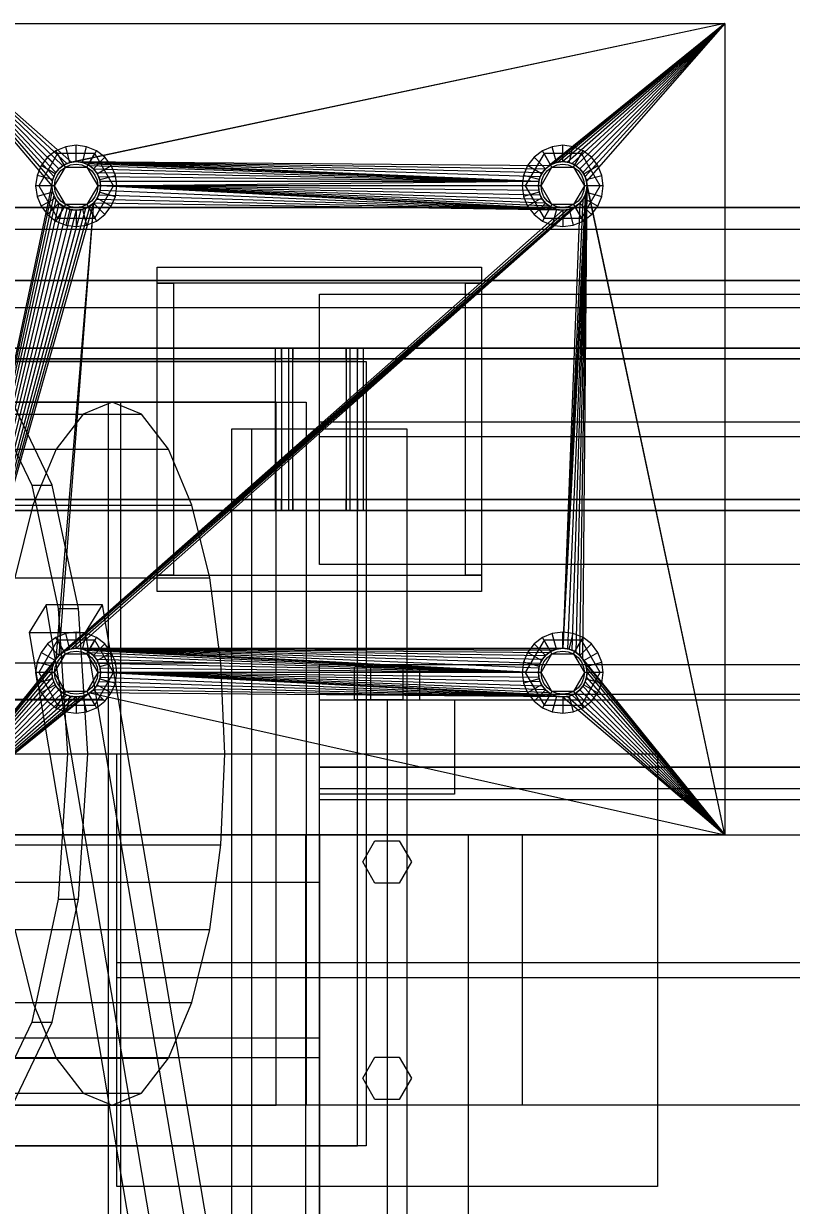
# Model space of a CAD drawing. Header units: millimetres. Extents: x -1970 to 34302, y -65268 to 6837.
# Drawn here: x 10460.1 to 10744.1, y -17537 to -17100 of the extents above; entities that cross this region are included whole.
import ezdxf

# ---------------------------------------------------------------- set-up
doc = ezdxf.new("R2010")
doc.units = ezdxf.units.MM
for name, color, linetype, lineweight in [('COTAS_O', 1, 'Continuous', 0), ('superior_C01', 7, 'Continuous', 0), ('superior_mezcladora', 7, 'Continuous', 0)]:
    doc.layers.add(name, color=color, linetype=linetype, lineweight=lineweight)
doc.dimstyles.new('R19_100', dxfattribs={"dimtxt": 250, "dimasz": 150, "dimexe": 150, "dimexo": 80, "dimgap": 100, "dimtad": 1, "dimtih": 1, "dimtoh": 1, "dimdsep": 46, "dimcen": 0.09, "dimadec": 0, "dimazin": 0, "dimtfac": 1, "dimtdec": 4, "dimtofl": 0, "dimtmove": 0, "dimatfit": 3, "dimfxl": 1, "dimtolj": 1, "dimtzin": 0, "dimarcsym": 0})

# ---------------------------------------------------------------- blocks, each defined once
blk = doc.blocks.new('*D29')
at = {"layer": 'COTAS_O', "color": 0, "lineweight": -2, "transparency": 16777216}
for p, q in [((10489.53, -17350), (9719.53, -17350)), ((9869.53, -18500), (9869.53, -17500)), ((10489.53, -18650), (9719.53, -18650))]:
    blk.add_line(p, q, dxfattribs=at)
at = {"layer": 'COTAS_O', "color": 0, "transparency": 16777216}
for points in [[(9844.53, -17500), (9894.53, -17500), (9869.53, -17350)], [(9844.53, -18500), (9894.53, -18500), (9869.53, -18650)]]:
    blk.add_solid(points, dxfattribs=at)
at = {"layer": 'Defpoints', "color": 0, "transparency": 16777216}
for p in [(9869.53, -17350), (10569.53, -17350), (10569.53, -18650)]:
    blk.add_point(p, dxfattribs=at)

msp = doc.modelspace()

# ---------------------------------------------------------------- linework, layer by layer
at = {"layer": 'superior_C01'}
for p, q in [((9937.399, -17168), (10938.508, -17168)), ((10950.549, -17168), (9949.44, -17168)), ((9937.399, -17176), (10938.508, -17176)), ((9949.44, -17176), (10950.549, -17176)), ((9937.301, -17195), (10934.525, -17195)), ((10935.108, -17195), (9937.884, -17195)), ((9944.415, -17195), (10946.223, -17195)), ((10946.328, -17195), (9944.52, -17195)), ((9937.301, -17205), (10934.525, -17205)), ((9937.884, -17205), (10935.108, -17205)), ((9944.415, -17205), (10946.223, -17205)), ((9944.52, -17205), (10946.328, -17205)), ((10583.611, -17225), (9863.618, -17225)), ((9866.82, -17225), (10586.813, -17225)), ((10583.611, -17515), (10583.611, -17225)), ((10583.611, -17225), (10586.813, -17225)), ((10586.813, -17225), (10586.813, -17515)), ((10492.888, -17240), (10038.156, -17240)), ((10553.457, -17240), (10060.831, -17240)), ((10072.037, -17240), (10564.664, -17240)), ((10448.512, -17240.287), (10463.096, -17270.722)), ((10491.436, -17240), (10453.542, -17240)), ((10470.674, -17270.722), (10456.091, -17240.287)), ((10458.024, -17240), (10495.919, -17240)), ((10492.888, -17240), (10482.115, -17244.43)), ((10491.436, -17585), (10491.436, -17240)), ((10491.436, -17240), (10495.919, -17240)), ((10503.66, -17244.43), (10492.888, -17240)), ((10495.919, -17240), (10495.919, -17585)), ((10553.457, -17500), (10553.457, -17240)), ((10553.457, -17240), (10564.664, -17240)), ((10564.664, -17240), (10564.664, -17500)), ((10027.383, -17244.43), (10482.115, -17244.43)), ((10048.928, -17244.43), (10503.66, -17244.43)), ((10482.115, -17244.43), (10472.076, -17257.417)), ((10513.699, -17257.417), (10503.66, -17244.43)), ((10017.344, -17257.417), (10472.076, -17257.417)), ((10058.967, -17257.417), (10513.699, -17257.417)), ((10472.076, -17257.417), (10463.456, -17278.076)), ((10522.319, -17278.076), (10513.699, -17257.417)), ((10463.096, -17270.722), (10472.84, -17316.271)), ((10463.096, -17270.722), (10470.674, -17270.722)), ((10480.419, -17316.271), (10470.674, -17270.722)), ((10008.724, -17278.076), (10463.456, -17278.076)), ((10067.587, -17278.076), (10522.319, -17278.076)), ((10463.456, -17278.076), (10456.841, -17305)), ((10528.934, -17305), (10522.319, -17278.076)), ((10074.202, -17305), (10528.934, -17305)), ((10533.092, -17336.354), (10528.934, -17305)), ((10468.384, -17314.864), (10462.155, -17325.136)), ((10489.226, -17314.864), (10468.384, -17314.864)), ((10510.647, -17564.864), (10468.384, -17314.864)), ((10472.84, -17316.271), (10476.262, -17370)), ((10472.84, -17316.271), (10480.419, -17316.271)), ((10483.841, -17370), (10480.419, -17316.271)), ((10482.997, -17325.136), (10489.226, -17314.864)), ((10531.489, -17564.864), (10489.226, -17314.864)), ((10462.155, -17325.136), (10482.997, -17325.136)), ((10462.155, -17325.136), (10504.419, -17575.136)), ((10525.26, -17575.136), (10482.997, -17325.136)), ((10078.36, -17336.354), (10533.092, -17336.354)), ((10534.51, -17370), (10533.092, -17336.354)), ((10079.778, -17370), (10534.51, -17370)), ((10476.262, -17370), (10472.84, -17423.729)), ((10476.262, -17370), (10483.841, -17370)), ((10480.419, -17423.729), (10483.841, -17370)), ((10533.092, -17403.646), (10534.51, -17370)), ((10078.36, -17403.646), (10533.092, -17403.646)), ((10528.934, -17435), (10533.092, -17403.646)), ((10472.84, -17423.729), (10463.096, -17469.278)), ((10470.674, -17469.278), (10480.419, -17423.729)), ((10472.84, -17423.729), (10480.419, -17423.729)), ((10074.202, -17435), (10528.934, -17435)), ((10456.841, -17435), (10463.456, -17461.924)), ((10522.319, -17461.924), (10528.934, -17435)), ((10008.724, -17461.924), (10463.456, -17461.924)), ((10067.587, -17461.924), (10522.319, -17461.924)), ((10463.456, -17461.924), (10472.076, -17482.583)), ((10513.699, -17482.583), (10522.319, -17461.924)), ((10463.096, -17469.278), (10448.512, -17499.713)), ((10456.091, -17499.713), (10470.674, -17469.278)), ((10463.096, -17469.278), (10470.674, -17469.278)), ((10017.344, -17482.583), (10472.076, -17482.583)), ((10058.967, -17482.583), (10513.699, -17482.583)), ((10472.076, -17482.583), (10482.115, -17495.57)), ((10503.66, -17495.57), (10513.699, -17482.583)), ((10027.383, -17495.57), (10482.115, -17495.57)), ((10048.928, -17495.57), (10503.66, -17495.57)), ((10482.115, -17495.57), (10492.888, -17500)), ((10492.888, -17500), (10503.66, -17495.57)), ((10038.156, -17500), (10492.888, -17500)), ((10060.831, -17500), (10553.457, -17500)), ((10564.664, -17500), (10072.037, -17500)), ((10564.664, -17500), (10553.457, -17500)), ((9863.618, -17515), (10583.611, -17515)), ((10586.813, -17515), (9866.82, -17515)), ((10586.813, -17515), (10583.611, -17515))]:
    msp.add_line(p, q, dxfattribs=at)
at = {"layer": 'superior_mezcladora'}
for p, q in [((10419.529, -17100), (10470.529, -17160)), ((10419.529, -17100), (10470.702, -17158.244)), ((10419.529, -17100), (10471.214, -17156.556)), ((10419.529, -17100), (10472.045, -17155)), ((10419.529, -17100), (10473.165, -17153.636)), ((10419.529, -17100), (10474.528, -17152.517)), ((10419.529, -17100), (10476.084, -17151.685)), ((10419.529, -17100), (10477.773, -17151.173)), ((10419.529, -17100), (10719.529, -17100)), ((10719.529, -17100), (10477.773, -17151.173)), ((10719.529, -17100), (10479.529, -17151)), ((10719.529, -17100), (10654.528, -17152.517)), ((10719.529, -17100), (10656.084, -17151.685)), ((10719.529, -17100), (10657.773, -17151.173)), ((10719.529, -17100), (10659.529, -17151)), ((10719.529, -17100), (10661.284, -17151.173)), ((10719.529, -17100), (10662.973, -17151.685)), ((10719.529, -17100), (10664.529, -17152.517)), ((10719.529, -17100), (10665.893, -17153.636)), ((10719.529, -17100), (10667.012, -17155)), ((10719.529, -17100), (10667.843, -17156.556)), ((10719.529, -17100), (10668.356, -17158.244)), ((10719.529, -17100), (10719.529, -17400)), ((10472.029, -17147.01), (10468.922, -17149.393)), ((10475.646, -17145.511), (10472.029, -17147.01)), ((10475.029, -17152.206), (10472.029, -17147.01)), ((10479.529, -17145), (10475.646, -17145.511)), ((10477.199, -17151.307), (10475.646, -17145.511)), ((10483.411, -17145.511), (10479.529, -17145)), ((10479.529, -17151), (10479.529, -17145)), ((10481.858, -17151.307), (10483.411, -17145.511)), ((10487.029, -17147.01), (10483.411, -17145.511)), ((10484.029, -17152.206), (10487.029, -17147.01)), ((10490.135, -17149.393), (10487.029, -17147.01)), ((10652.029, -17147.01), (10648.922, -17149.393)), ((10655.646, -17145.511), (10652.029, -17147.01)), ((10655.029, -17152.206), (10652.029, -17147.01)), ((10659.529, -17145), (10655.646, -17145.511)), ((10657.199, -17151.307), (10655.646, -17145.511)), ((10663.411, -17145.511), (10659.529, -17145)), ((10659.529, -17151), (10659.529, -17145)), ((10661.858, -17151.307), (10663.411, -17145.511)), ((10667.029, -17147.01), (10663.411, -17145.511)), ((10664.029, -17152.206), (10667.029, -17147.01)), ((10670.135, -17149.393), (10667.029, -17147.01)), ((10472.604, -17148.006), (10465.679, -17160)), ((10468.922, -17149.393), (10466.538, -17152.5)), ((10473.165, -17153.636), (10468.922, -17149.393)), ((10486.454, -17148.006), (10472.604, -17148.006)), ((10475.529, -17153.072), (10472.604, -17148.006)), ((10473.165, -17153.636), (10475.029, -17152.206)), ((10476.084, -17151.685), (10474.528, -17152.517)), ((10475.029, -17152.206), (10477.199, -17151.307)), ((10477.773, -17151.173), (10476.084, -17151.685)), ((10477.199, -17151.307), (10479.529, -17151)), ((10477.458, -17152.273), (10479.529, -17152)), ((10479.529, -17151), (10477.773, -17151.173)), ((10481.284, -17151.173), (10479.529, -17151)), ((10479.529, -17151), (10650.702, -17158.244)), ((10479.529, -17151), (10651.214, -17156.556)), ((10479.529, -17151), (10652.045, -17155)), ((10479.529, -17151), (10653.165, -17153.636)), ((10479.529, -17151), (10654.528, -17152.517)), ((10479.529, -17151), (10481.858, -17151.307)), ((10479.529, -17152), (10481.599, -17152.273)), ((10482.973, -17151.685), (10481.284, -17151.173)), ((10481.284, -17151.173), (10650.702, -17158.244)), ((10481.858, -17151.307), (10484.029, -17152.206)), ((10484.529, -17152.517), (10482.973, -17151.685)), ((10482.973, -17151.685), (10650.702, -17158.244)), ((10483.529, -17153.072), (10486.454, -17148.006)), ((10484.029, -17152.206), (10485.893, -17153.636)), ((10485.893, -17153.636), (10490.135, -17149.393)), ((10493.379, -17160), (10486.454, -17148.006)), ((10492.519, -17152.5), (10490.135, -17149.393)), ((10652.604, -17148.006), (10645.679, -17160)), ((10648.922, -17149.393), (10646.538, -17152.5)), ((10653.165, -17153.636), (10648.922, -17149.393)), ((10666.454, -17148.006), (10652.604, -17148.006)), ((10655.529, -17153.072), (10652.604, -17148.006)), ((10653.165, -17153.636), (10655.029, -17152.206)), ((10656.084, -17151.685), (10654.528, -17152.517)), ((10655.029, -17152.206), (10657.199, -17151.307)), ((10657.773, -17151.173), (10656.084, -17151.685)), ((10657.199, -17151.307), (10659.529, -17151)), ((10657.458, -17152.273), (10659.529, -17152)), ((10659.529, -17151), (10657.773, -17151.173)), ((10661.284, -17151.173), (10659.529, -17151)), ((10659.529, -17151), (10661.858, -17151.307)), ((10659.529, -17152), (10661.599, -17152.273)), ((10662.973, -17151.685), (10661.284, -17151.173)), ((10661.858, -17151.307), (10664.029, -17152.206)), ((10664.529, -17152.517), (10662.973, -17151.685)), ((10663.529, -17153.072), (10666.454, -17148.006)), ((10664.029, -17152.206), (10665.893, -17153.636)), ((10665.893, -17153.636), (10670.135, -17149.393)), ((10673.379, -17160), (10666.454, -17148.006)), ((10672.519, -17152.5), (10670.135, -17149.393)), ((10465.04, -17156.118), (10464.529, -17160)), ((10466.538, -17152.5), (10465.04, -17156.118)), ((10470.835, -17157.671), (10465.04, -17156.118)), ((10471.734, -17155.5), (10466.538, -17152.5)), ((10471.214, -17156.556), (10470.702, -17158.244)), ((10470.835, -17157.671), (10471.734, -17155.5)), ((10472.045, -17155), (10471.214, -17156.556)), ((10471.529, -17160), (10475.529, -17153.072)), ((10471.734, -17155.5), (10473.165, -17153.636)), ((10471.801, -17157.929), (10472.6, -17156)), ((10473.165, -17153.636), (10472.045, -17155)), ((10472.6, -17156), (10473.872, -17154.343)), ((10474.528, -17152.517), (10473.165, -17153.636)), ((10473.872, -17154.343), (10475.529, -17153.072)), ((10475.529, -17153.072), (10477.458, -17152.273)), ((10475.529, -17153.072), (10483.529, -17153.072)), ((10481.599, -17152.273), (10483.529, -17153.072)), ((10483.529, -17153.072), (10485.185, -17154.343)), ((10483.529, -17153.072), (10487.529, -17160)), ((10485.893, -17153.636), (10484.529, -17152.517)), ((10484.529, -17152.517), (10650.702, -17158.244)), ((10485.185, -17154.343), (10486.457, -17156)), ((10487.012, -17155), (10485.893, -17153.636)), ((10485.893, -17153.636), (10650.702, -17158.244)), ((10485.893, -17153.636), (10487.323, -17155.5)), ((10486.457, -17156), (10487.256, -17157.929)), ((10487.843, -17156.556), (10487.012, -17155)), ((10487.012, -17155), (10650.702, -17158.244)), ((10487.323, -17155.5), (10492.519, -17152.5)), ((10487.323, -17155.5), (10488.222, -17157.671)), ((10488.356, -17158.244), (10487.843, -17156.556)), ((10487.843, -17156.556), (10650.702, -17158.244)), ((10488.222, -17157.671), (10494.017, -17156.118)), ((10494.017, -17156.118), (10492.519, -17152.5)), ((10494.529, -17160), (10494.017, -17156.118)), ((10645.04, -17156.118), (10644.529, -17160)), ((10646.538, -17152.5), (10645.04, -17156.118)), ((10650.835, -17157.671), (10645.04, -17156.118)), ((10651.734, -17155.5), (10646.538, -17152.5)), ((10651.214, -17156.556), (10650.702, -17158.244)), ((10650.835, -17157.671), (10651.734, -17155.5)), ((10652.045, -17155), (10651.214, -17156.556)), ((10651.529, -17160), (10655.529, -17153.072)), ((10651.734, -17155.5), (10653.165, -17153.636)), ((10651.801, -17157.929), (10652.6, -17156)), ((10653.165, -17153.636), (10652.045, -17155)), ((10652.6, -17156), (10653.872, -17154.343)), ((10654.528, -17152.517), (10653.165, -17153.636)), ((10653.872, -17154.343), (10655.529, -17153.072)), ((10655.529, -17153.072), (10657.458, -17152.273)), ((10655.529, -17153.072), (10663.529, -17153.072)), ((10661.599, -17152.273), (10663.529, -17153.072)), ((10663.529, -17153.072), (10665.185, -17154.343)), ((10663.529, -17153.072), (10667.529, -17160)), ((10665.893, -17153.636), (10664.529, -17152.517)), ((10665.185, -17154.343), (10666.457, -17156)), ((10667.012, -17155), (10665.893, -17153.636)), ((10665.893, -17153.636), (10667.323, -17155.5)), ((10666.457, -17156), (10667.256, -17157.929)), ((10667.843, -17156.556), (10667.012, -17155)), ((10667.323, -17155.5), (10672.519, -17152.5)), ((10667.323, -17155.5), (10668.222, -17157.671)), ((10668.356, -17158.244), (10667.843, -17156.556)), ((10668.222, -17157.671), (10674.017, -17156.118)), ((10674.017, -17156.118), (10672.519, -17152.5)), ((10674.529, -17160), (10674.017, -17156.118)), ((10419.529, -17400), (10470.529, -17160)), ((10470.529, -17160), (10464.529, -17160)), ((10464.529, -17160), (10465.04, -17163.882)), ((10471.529, -17160), (10465.679, -17160)), ((10465.679, -17160), (10472.604, -17171.994)), ((10470.529, -17160), (10470.835, -17157.671)), ((10470.702, -17158.244), (10470.529, -17160)), ((10470.529, -17160), (10470.702, -17161.756)), ((10470.835, -17162.329), (10470.529, -17160)), ((10471.529, -17160), (10471.801, -17157.929)), ((10471.801, -17162.071), (10471.529, -17160)), ((10475.529, -17166.928), (10471.529, -17160)), ((10487.529, -17160), (10483.529, -17166.928)), ((10486.454, -17171.994), (10493.379, -17160)), ((10487.256, -17157.929), (10487.529, -17160)), ((10487.529, -17160), (10487.256, -17162.071)), ((10493.379, -17160), (10487.529, -17160)), ((10488.222, -17157.671), (10488.529, -17160)), ((10488.529, -17160), (10488.222, -17162.329)), ((10488.529, -17160), (10488.356, -17158.244)), ((10488.356, -17158.244), (10650.702, -17158.244)), ((10488.356, -17161.756), (10488.529, -17160)), ((10488.529, -17160), (10650.702, -17158.244)), ((10650.529, -17160), (10488.529, -17160)), ((10650.702, -17161.756), (10488.529, -17160)), ((10651.214, -17163.444), (10488.529, -17160)), ((10652.045, -17165), (10488.529, -17160)), ((10653.165, -17166.364), (10488.529, -17160)), ((10654.528, -17167.483), (10488.529, -17160)), ((10656.084, -17168.315), (10488.529, -17160)), ((10657.773, -17168.827), (10488.529, -17160)), ((10659.529, -17169), (10488.529, -17160)), ((10494.529, -17160), (10488.529, -17160)), ((10494.017, -17163.882), (10494.529, -17160)), ((10650.529, -17160), (10644.529, -17160)), ((10644.529, -17160), (10645.04, -17163.882)), ((10651.529, -17160), (10645.679, -17160)), ((10645.679, -17160), (10652.604, -17171.994)), ((10650.529, -17160), (10650.835, -17157.671)), ((10650.702, -17158.244), (10650.529, -17160)), ((10650.529, -17160), (10650.702, -17161.756)), ((10650.835, -17162.329), (10650.529, -17160)), ((10651.529, -17160), (10651.801, -17157.929)), ((10651.801, -17162.071), (10651.529, -17160)), ((10655.529, -17166.928), (10651.529, -17160)), ((10668.529, -17160), (10659.529, -17331)), ((10668.529, -17160), (10661.284, -17331.173)), ((10662.973, -17331.685), (10668.529, -17160)), ((10667.529, -17160), (10663.529, -17166.928)), ((10664.529, -17332.517), (10668.529, -17160)), ((10665.893, -17333.636), (10668.529, -17160)), ((10666.454, -17171.994), (10673.379, -17160)), ((10667.012, -17335), (10668.529, -17160)), ((10667.256, -17157.929), (10667.529, -17160)), ((10667.529, -17160), (10667.256, -17162.071)), ((10673.379, -17160), (10667.529, -17160)), ((10668.222, -17157.671), (10668.529, -17160)), ((10668.529, -17160), (10668.222, -17162.329)), ((10719.529, -17400), (10668.356, -17158.244)), ((10668.529, -17160), (10668.356, -17158.244)), ((10668.356, -17161.756), (10668.529, -17160)), ((10719.529, -17400), (10668.529, -17160)), ((10674.529, -17160), (10668.529, -17160)), ((10674.017, -17163.882), (10674.529, -17160)), ((10470.702, -17161.756), (10419.529, -17400)), ((10471.214, -17163.444), (10419.529, -17400)), ((10472.045, -17165), (10419.529, -17400)), ((10470.835, -17162.329), (10465.04, -17163.882)), ((10465.04, -17163.882), (10466.538, -17167.5)), ((10471.734, -17164.5), (10466.538, -17167.5)), ((10470.702, -17161.756), (10471.214, -17163.444)), ((10471.734, -17164.5), (10470.835, -17162.329)), ((10471.214, -17163.444), (10472.045, -17165)), ((10473.165, -17166.364), (10471.734, -17164.5)), ((10472.6, -17164), (10471.801, -17162.071)), ((10472.045, -17165), (10473.165, -17166.364)), ((10473.872, -17165.657), (10472.6, -17164)), ((10486.457, -17164), (10485.185, -17165.657)), ((10487.323, -17164.5), (10485.893, -17166.364)), ((10485.893, -17166.364), (10487.012, -17165)), ((10487.256, -17162.071), (10486.457, -17164)), ((10487.012, -17165), (10487.843, -17163.444)), ((10659.529, -17169), (10487.012, -17165)), ((10488.222, -17162.329), (10487.323, -17164.5)), ((10487.323, -17164.5), (10492.519, -17167.5)), ((10487.843, -17163.444), (10488.356, -17161.756)), ((10659.529, -17169), (10487.843, -17163.444)), ((10488.222, -17162.329), (10494.017, -17163.882)), ((10659.529, -17169), (10488.356, -17161.756)), ((10492.519, -17167.5), (10494.017, -17163.882)), ((10650.835, -17162.329), (10645.04, -17163.882)), ((10645.04, -17163.882), (10646.538, -17167.5)), ((10651.734, -17164.5), (10646.538, -17167.5)), ((10650.702, -17161.756), (10651.214, -17163.444)), ((10651.734, -17164.5), (10650.835, -17162.329)), ((10651.214, -17163.444), (10652.045, -17165)), ((10653.165, -17166.364), (10651.734, -17164.5)), ((10652.6, -17164), (10651.801, -17162.071)), ((10652.045, -17165), (10653.165, -17166.364)), ((10653.872, -17165.657), (10652.6, -17164)), ((10668.356, -17161.756), (10659.529, -17331)), ((10667.843, -17163.444), (10659.529, -17331)), ((10667.012, -17165), (10659.529, -17331)), ((10666.457, -17164), (10665.185, -17165.657)), ((10667.323, -17164.5), (10665.893, -17166.364)), ((10665.893, -17166.364), (10667.012, -17165)), ((10667.256, -17162.071), (10666.457, -17164)), ((10667.012, -17165), (10667.843, -17163.444)), ((10668.222, -17162.329), (10667.323, -17164.5)), ((10667.323, -17164.5), (10672.519, -17167.5)), ((10667.843, -17163.444), (10668.356, -17161.756)), ((10668.222, -17162.329), (10674.017, -17163.882)), ((10672.519, -17167.5), (10674.017, -17163.882)), ((10473.165, -17166.364), (10419.529, -17400)), ((10485.893, -17166.364), (10419.529, -17400)), ((10474.528, -17167.483), (10419.529, -17400)), ((10484.529, -17167.483), (10419.529, -17400)), ((10476.084, -17168.315), (10419.529, -17400)), ((10482.973, -17168.315), (10419.529, -17400)), ((10477.773, -17168.827), (10419.529, -17400)), ((10481.284, -17168.827), (10419.529, -17400)), ((10479.529, -17169), (10419.529, -17400)), ((10466.538, -17167.5), (10468.922, -17170.607)), ((10473.165, -17166.364), (10468.922, -17170.607)), ((10475.029, -17167.794), (10472.029, -17172.99)), ((10485.893, -17166.364), (10472.045, -17335)), ((10475.529, -17166.928), (10472.604, -17171.994)), ((10473.165, -17166.364), (10474.528, -17167.483)), ((10485.893, -17166.364), (10473.165, -17333.636)), ((10665.893, -17166.364), (10473.165, -17333.636)), ((10475.029, -17167.794), (10473.165, -17166.364)), ((10664.529, -17167.483), (10473.165, -17333.636)), ((10662.973, -17168.315), (10473.165, -17333.636)), ((10661.284, -17168.827), (10473.165, -17333.636)), ((10659.529, -17169), (10473.165, -17333.636)), ((10475.529, -17166.928), (10473.872, -17165.657)), ((10665.893, -17166.364), (10474.528, -17332.517)), ((10474.528, -17167.483), (10476.084, -17168.315)), ((10477.199, -17168.693), (10475.029, -17167.794)), ((10477.458, -17167.727), (10475.529, -17166.928)), ((10483.529, -17166.928), (10475.529, -17166.928)), ((10477.199, -17168.693), (10475.646, -17174.489)), ((10665.893, -17166.364), (10476.084, -17331.685)), ((10476.084, -17168.315), (10477.773, -17168.827)), ((10479.529, -17169), (10477.199, -17168.693)), ((10479.529, -17168), (10477.458, -17167.727)), ((10665.893, -17166.364), (10477.773, -17331.173)), ((10477.773, -17168.827), (10479.529, -17169)), ((10665.893, -17166.364), (10479.529, -17331)), ((10481.599, -17167.727), (10479.529, -17168)), ((10481.858, -17168.693), (10479.529, -17169)), ((10479.529, -17169), (10481.284, -17168.827)), ((10479.529, -17169), (10479.529, -17175)), ((10481.284, -17168.827), (10482.973, -17168.315)), ((10483.529, -17166.928), (10481.599, -17167.727)), ((10484.029, -17167.794), (10481.858, -17168.693)), ((10481.858, -17168.693), (10483.411, -17174.489)), ((10482.973, -17168.315), (10484.529, -17167.483)), ((10485.185, -17165.657), (10483.529, -17166.928)), ((10483.529, -17166.928), (10486.454, -17171.994)), ((10485.893, -17166.364), (10484.029, -17167.794)), ((10484.029, -17167.794), (10487.029, -17172.99)), ((10484.529, -17167.483), (10485.893, -17166.364)), ((10659.529, -17169), (10485.893, -17166.364)), ((10485.893, -17166.364), (10490.135, -17170.607)), ((10490.135, -17170.607), (10492.519, -17167.5)), ((10646.538, -17167.5), (10648.922, -17170.607)), ((10653.165, -17166.364), (10648.922, -17170.607)), ((10655.029, -17167.794), (10652.029, -17172.99)), ((10655.529, -17166.928), (10652.604, -17171.994)), ((10653.165, -17166.364), (10654.528, -17167.483)), ((10655.029, -17167.794), (10653.165, -17166.364)), ((10655.529, -17166.928), (10653.872, -17165.657)), ((10654.528, -17167.483), (10656.084, -17168.315)), ((10657.199, -17168.693), (10655.029, -17167.794)), ((10657.458, -17167.727), (10655.529, -17166.928)), ((10663.529, -17166.928), (10655.529, -17166.928)), ((10657.199, -17168.693), (10655.646, -17174.489)), ((10656.084, -17168.315), (10657.773, -17168.827)), ((10659.529, -17169), (10657.199, -17168.693)), ((10659.529, -17168), (10657.458, -17167.727)), ((10657.773, -17168.827), (10659.529, -17169)), ((10665.893, -17166.364), (10659.529, -17331)), ((10661.599, -17167.727), (10659.529, -17168)), ((10661.858, -17168.693), (10659.529, -17169)), ((10659.529, -17169), (10661.284, -17168.827)), ((10659.529, -17169), (10659.529, -17175)), ((10661.284, -17168.827), (10662.973, -17168.315)), ((10663.529, -17166.928), (10661.599, -17167.727)), ((10664.029, -17167.794), (10661.858, -17168.693)), ((10661.858, -17168.693), (10663.411, -17174.489)), ((10662.973, -17168.315), (10664.529, -17167.483)), ((10665.185, -17165.657), (10663.529, -17166.928)), ((10663.529, -17166.928), (10666.454, -17171.994)), ((10665.893, -17166.364), (10664.029, -17167.794)), ((10664.029, -17167.794), (10667.029, -17172.99)), ((10664.529, -17167.483), (10665.893, -17166.364)), ((10665.893, -17166.364), (10670.135, -17170.607)), ((10670.135, -17170.607), (10672.519, -17167.5)), ((10468.922, -17170.607), (10472.029, -17172.99)), ((10472.029, -17172.99), (10475.646, -17174.489)), ((10472.604, -17171.994), (10486.454, -17171.994)), ((10483.411, -17174.489), (10487.029, -17172.99)), ((10487.029, -17172.99), (10490.135, -17170.607)), ((10648.922, -17170.607), (10652.029, -17172.99)), ((10652.029, -17172.99), (10655.646, -17174.489)), ((10652.604, -17171.994), (10666.454, -17171.994)), ((10663.411, -17174.489), (10667.029, -17172.99)), ((10667.029, -17172.99), (10670.135, -17170.607)), ((10475.646, -17174.489), (10479.529, -17175)), ((10479.529, -17175), (10483.411, -17174.489)), ((10655.646, -17174.489), (10659.529, -17175)), ((10659.529, -17175), (10663.411, -17174.489)), ((10509.529, -17196), (10509.529, -17190)), ((10509.529, -17190), (10629.529, -17190)), ((10629.529, -17190), (10629.529, -17196)), ((10629.529, -17196), (10509.529, -17196)), ((10509.529, -17304), (10509.529, -17196)), ((10509.529, -17196), (10515.529, -17196)), ((10515.529, -17196), (10515.529, -17304)), ((10569.529, -17300), (10569.529, -17200)), ((10569.529, -17200), (16769.529, -17200)), ((10623.529, -17304), (10623.529, -17196)), ((10623.529, -17196), (10629.529, -17196)), ((10629.529, -17196), (10629.529, -17304)), ((10553.33, -17220), (9228.33, -17220)), ((9230.49, -17220), (10555.49, -17220)), ((10583.567, -17220), (9258.567, -17220)), ((9260.727, -17220), (10585.727, -17220)), ((10553.33, -17280), (10553.33, -17220)), ((10553.33, -17220), (10555.49, -17220)), ((10555.49, -17220), (10555.49, -17280)), ((10555.49, -17224), (10555.49, -17220)), ((10555.49, -17220), (10583.567, -17220)), ((12624.784, -17220), (10558.117, -17220)), ((10558.117, -17220), (10558.117, -17280)), ((10559.639, -17220), (10558.117, -17220)), ((10559.639, -17280), (10559.639, -17220)), ((10559.639, -17220), (12626.305, -17220)), ((10559.639, -17220), (10559.639, -17224)), ((10579.418, -17220), (10559.639, -17220)), ((12646.085, -17220), (10579.418, -17220)), ((10579.418, -17220), (10579.418, -17280)), ((10580.94, -17220), (10579.418, -17220)), ((10579.418, -17224), (10579.418, -17220)), ((10580.94, -17280), (10580.94, -17220)), ((10580.94, -17220), (12647.606, -17220)), ((10583.567, -17280), (10583.567, -17220)), ((10583.567, -17220), (10585.727, -17220)), ((10583.567, -17220), (10583.567, -17224)), ((10585.727, -17220), (10585.727, -17280)), ((9230.49, -17224), (10555.49, -17224)), ((10583.567, -17224), (9258.567, -17224)), ((10583.567, -17224), (10555.49, -17224)), ((10559.639, -17224), (12626.305, -17224)), ((10559.639, -17224), (10579.418, -17224)), ((12646.085, -17224), (10579.418, -17224)), ((10569.529, -17252.8), (10569.529, -17247.2)), ((10569.529, -17247.2), (16769.529, -17247.2)), ((10602.029, -17250), (10537.029, -17250)), ((10537.029, -17250), (10537.029, -18750)), ((10544.529, -17250), (10537.029, -17250)), ((10544.529, -18750), (10544.529, -17250)), ((10602.029, -18750), (10602.029, -17250)), ((16769.529, -17252.8), (10569.529, -17252.8)), ((10555.49, -17276), (9230.49, -17276)), ((9258.567, -17276), (10583.567, -17276)), ((10555.49, -17280), (10555.49, -17276)), ((10555.49, -17276), (10583.567, -17276)), ((12626.305, -17276), (10559.639, -17276)), ((10559.639, -17276), (10559.639, -17280)), ((10579.418, -17276), (10559.639, -17276)), ((10579.418, -17280), (10579.418, -17276)), ((10579.418, -17276), (12646.085, -17276)), ((10583.567, -17276), (10583.567, -17280)), ((9228.33, -17280), (10553.33, -17280)), ((10555.49, -17280), (9230.49, -17280)), ((9258.567, -17280), (10583.567, -17280)), ((10585.727, -17280), (9260.727, -17280)), ((10555.49, -17280), (10553.33, -17280)), ((10583.567, -17280), (10555.49, -17280)), ((10558.117, -17280), (12624.784, -17280)), ((10558.117, -17280), (10559.639, -17280)), ((12626.305, -17280), (10559.639, -17280)), ((10559.639, -17280), (10579.418, -17280)), ((10579.418, -17280), (12646.085, -17280)), ((10579.418, -17280), (10580.94, -17280)), ((12647.606, -17280), (10580.94, -17280)), ((10585.727, -17280), (10583.567, -17280)), ((16769.529, -17300), (10569.529, -17300)), ((10509.529, -17310), (10509.529, -17304)), ((10509.529, -17304), (10629.529, -17304)), ((10515.529, -17304), (10509.529, -17304)), ((10629.529, -17304), (10623.529, -17304)), ((10629.529, -17304), (10629.529, -17310)), ((10629.529, -17310), (10509.529, -17310)), ((10472.029, -17327.01), (10468.922, -17329.393)), ((10475.646, -17325.511), (10472.029, -17327.01)), ((10475.029, -17332.206), (10472.029, -17327.01)), ((10479.529, -17325), (10475.646, -17325.511)), ((10477.199, -17331.307), (10475.646, -17325.511)), ((10483.411, -17325.511), (10479.529, -17325)), ((10479.529, -17331), (10479.529, -17325)), ((10481.858, -17331.307), (10483.411, -17325.511)), ((10487.029, -17327.01), (10483.411, -17325.511)), ((10484.029, -17332.206), (10487.029, -17327.01)), ((10490.135, -17329.393), (10487.029, -17327.01)), ((10652.029, -17327.01), (10648.922, -17329.393)), ((10655.646, -17325.511), (10652.029, -17327.01)), ((10655.029, -17332.206), (10652.029, -17327.01)), ((10659.529, -17325), (10655.646, -17325.511)), ((10657.199, -17331.307), (10655.646, -17325.511)), ((10663.411, -17325.511), (10659.529, -17325)), ((10659.529, -17331), (10659.529, -17325)), ((10661.858, -17331.307), (10663.411, -17325.511)), ((10667.029, -17327.01), (10663.411, -17325.511)), ((10664.029, -17332.206), (10667.029, -17327.01)), ((10670.135, -17329.393), (10667.029, -17327.01)), ((10472.604, -17328.006), (10465.679, -17340)), ((10468.922, -17329.393), (10466.538, -17332.5)), ((10473.165, -17333.636), (10468.922, -17329.393)), ((10486.454, -17328.006), (10472.604, -17328.006)), ((10475.529, -17333.072), (10472.604, -17328.006)), ((10475.029, -17332.206), (10477.199, -17331.307)), ((10477.773, -17331.173), (10476.084, -17331.685)), ((10477.199, -17331.307), (10479.529, -17331)), ((10479.529, -17331), (10477.773, -17331.173)), ((10481.284, -17331.173), (10479.529, -17331)), ((10479.529, -17331), (10650.529, -17340)), ((10479.529, -17331), (10650.702, -17338.244)), ((10479.529, -17331), (10651.214, -17336.556)), ((10479.529, -17331), (10652.045, -17335)), ((10479.529, -17331), (10653.165, -17333.636)), ((10479.529, -17331), (10654.528, -17332.517)), ((10479.529, -17331), (10656.084, -17331.685)), ((10479.529, -17331), (10657.773, -17331.173)), ((10479.529, -17331), (10659.529, -17331)), ((10479.529, -17331), (10481.858, -17331.307)), ((10482.973, -17331.685), (10481.284, -17331.173)), ((10481.284, -17331.173), (10650.529, -17340)), ((10481.858, -17331.307), (10484.029, -17332.206)), ((10483.529, -17333.072), (10486.454, -17328.006)), ((10485.893, -17333.636), (10490.135, -17329.393)), ((10493.379, -17340), (10486.454, -17328.006)), ((10492.519, -17332.5), (10490.135, -17329.393)), ((10652.604, -17328.006), (10645.679, -17340)), ((10648.922, -17329.393), (10646.538, -17332.5)), ((10653.165, -17333.636), (10648.922, -17329.393)), ((10666.454, -17328.006), (10652.604, -17328.006)), ((10655.529, -17333.072), (10652.604, -17328.006)), ((10655.029, -17332.206), (10657.199, -17331.307)), ((10657.773, -17331.173), (10656.084, -17331.685)), ((10657.199, -17331.307), (10659.529, -17331)), ((10659.529, -17331), (10657.773, -17331.173)), ((10661.284, -17331.173), (10659.529, -17331)), ((10659.529, -17331), (10661.858, -17331.307)), ((10662.973, -17331.685), (10661.284, -17331.173)), ((10661.858, -17331.307), (10664.029, -17332.206)), ((10663.529, -17333.072), (10666.454, -17328.006)), ((10665.893, -17333.636), (10670.135, -17329.393)), ((10673.379, -17340), (10666.454, -17328.006)), ((10672.519, -17332.5), (10670.135, -17329.393)), ((10419.529, -17400), (10472.045, -17335)), ((10466.538, -17332.5), (10465.04, -17336.118)), ((10471.734, -17335.5), (10466.538, -17332.5)), ((10470.835, -17337.671), (10471.734, -17335.5)), ((10472.045, -17335), (10471.214, -17336.556)), ((10471.529, -17340), (10475.529, -17333.072)), ((10471.734, -17335.5), (10473.165, -17333.636)), ((10473.165, -17333.636), (10472.045, -17335)), ((10472.6, -17336), (10473.872, -17334.343)), ((10473.165, -17333.636), (10475.029, -17332.206)), ((10474.528, -17332.517), (10473.165, -17333.636)), ((10473.872, -17334.343), (10475.529, -17333.072)), ((10476.084, -17331.685), (10474.528, -17332.517)), ((10475.529, -17333.072), (10477.458, -17332.273)), ((10475.529, -17333.072), (10483.529, -17333.072)), ((10477.458, -17332.273), (10479.529, -17332)), ((10479.529, -17332), (10481.599, -17332.273)), ((10481.599, -17332.273), (10483.529, -17333.072)), ((10484.529, -17332.517), (10482.973, -17331.685)), ((10482.973, -17331.685), (10650.529, -17340)), ((10483.529, -17333.072), (10485.185, -17334.343)), ((10483.529, -17333.072), (10487.529, -17340)), ((10484.029, -17332.206), (10485.893, -17333.636)), ((10485.893, -17333.636), (10484.529, -17332.517)), ((10484.529, -17332.517), (10650.529, -17340)), ((10485.185, -17334.343), (10486.457, -17336)), ((10487.012, -17335), (10485.893, -17333.636)), ((10485.893, -17333.636), (10650.529, -17340)), ((10485.893, -17333.636), (10487.323, -17335.5)), ((10487.843, -17336.556), (10487.012, -17335)), ((10487.012, -17335), (10650.529, -17340)), ((10487.323, -17335.5), (10492.519, -17332.5)), ((10487.323, -17335.5), (10488.222, -17337.671)), ((10494.017, -17336.118), (10492.519, -17332.5)), ((10646.538, -17332.5), (10645.04, -17336.118)), ((10651.734, -17335.5), (10646.538, -17332.5)), ((10650.835, -17337.671), (10651.734, -17335.5)), ((10652.045, -17335), (10651.214, -17336.556)), ((10651.529, -17340), (10655.529, -17333.072)), ((10651.734, -17335.5), (10653.165, -17333.636)), ((10653.165, -17333.636), (10652.045, -17335)), ((10652.6, -17336), (10653.872, -17334.343)), ((10653.165, -17333.636), (10655.029, -17332.206)), ((10654.528, -17332.517), (10653.165, -17333.636)), ((10653.872, -17334.343), (10655.529, -17333.072)), ((10656.084, -17331.685), (10654.528, -17332.517)), ((10655.529, -17333.072), (10657.458, -17332.273)), ((10655.529, -17333.072), (10663.529, -17333.072)), ((10657.458, -17332.273), (10659.529, -17332)), ((10659.529, -17332), (10661.599, -17332.273)), ((10661.599, -17332.273), (10663.529, -17333.072)), ((10664.529, -17332.517), (10662.973, -17331.685)), ((10663.529, -17333.072), (10665.185, -17334.343)), ((10663.529, -17333.072), (10667.529, -17340)), ((10664.029, -17332.206), (10665.893, -17333.636)), ((10665.893, -17333.636), (10664.529, -17332.517)), ((10665.185, -17334.343), (10666.457, -17336)), ((10667.012, -17335), (10665.893, -17333.636)), ((10665.893, -17333.636), (10667.323, -17335.5)), ((10667.843, -17336.556), (10667.012, -17335)), ((10667.012, -17335), (10719.529, -17400)), ((10667.323, -17335.5), (10672.519, -17332.5)), ((10667.323, -17335.5), (10668.222, -17337.671)), ((10674.017, -17336.118), (10672.519, -17332.5)), ((10419.529, -17400), (10471.214, -17336.556)), ((10419.529, -17400), (10470.702, -17338.244)), ((10470.529, -17340), (10419.529, -17400)), ((10465.04, -17336.118), (10464.529, -17340)), ((10470.529, -17340), (10464.529, -17340)), ((10464.529, -17340), (10465.04, -17343.882)), ((10470.835, -17337.671), (10465.04, -17336.118)), ((10471.529, -17340), (10465.679, -17340)), ((10465.679, -17340), (10472.604, -17351.994)), ((10470.529, -17340), (10470.835, -17337.671)), ((10470.702, -17338.244), (10470.529, -17340)), ((10470.529, -17340), (10470.702, -17341.756)), ((10470.835, -17342.329), (10470.529, -17340)), ((10471.214, -17336.556), (10470.702, -17338.244)), ((10471.529, -17340), (10471.801, -17337.929)), ((10471.801, -17342.071), (10471.529, -17340)), ((10475.529, -17346.928), (10471.529, -17340)), ((10471.801, -17337.929), (10472.6, -17336)), ((10487.529, -17340), (10483.529, -17346.928)), ((10486.454, -17351.994), (10493.379, -17340)), ((10486.457, -17336), (10487.256, -17337.929)), ((10487.256, -17337.929), (10487.529, -17340)), ((10487.529, -17340), (10487.256, -17342.071)), ((10493.379, -17340), (10487.529, -17340)), ((10488.356, -17338.244), (10487.843, -17336.556)), ((10487.843, -17336.556), (10650.529, -17340)), ((10488.222, -17337.671), (10494.017, -17336.118)), ((10488.222, -17337.671), (10488.529, -17340)), ((10488.529, -17340), (10488.222, -17342.329)), ((10488.529, -17340), (10488.356, -17338.244)), ((10488.356, -17338.244), (10650.529, -17340)), ((10488.356, -17341.756), (10488.529, -17340)), ((10650.529, -17340), (10488.529, -17340)), ((10650.702, -17341.756), (10488.529, -17340)), ((10651.214, -17343.444), (10488.529, -17340)), ((10652.045, -17345), (10488.529, -17340)), ((10653.165, -17346.364), (10488.529, -17340)), ((10654.528, -17347.483), (10488.529, -17340)), ((10656.084, -17348.315), (10488.529, -17340)), ((10657.773, -17348.827), (10488.529, -17340)), ((10659.529, -17349), (10488.529, -17340)), ((10494.529, -17340), (10488.529, -17340)), ((10494.529, -17340), (10494.017, -17336.118)), ((10494.017, -17343.882), (10494.529, -17340)), ((10569.529, -17387), (10569.529, -17337)), ((10569.529, -17337), (16769.529, -17337)), ((10588.529, -17338), (10582.529, -17338)), ((10582.529, -17350), (10582.529, -17338)), ((10600.529, -17338), (10588.529, -17338)), ((10588.529, -17350), (10588.529, -17338)), ((10606.529, -17338), (10600.529, -17338)), ((10600.529, -17350), (10600.529, -17338)), ((10606.529, -17338), (10606.529, -17350)), ((10645.04, -17336.118), (10644.529, -17340)), ((10650.529, -17340), (10644.529, -17340)), ((10644.529, -17340), (10645.04, -17343.882)), ((10650.835, -17337.671), (10645.04, -17336.118)), ((10651.529, -17340), (10645.679, -17340)), ((10645.679, -17340), (10652.604, -17351.994)), ((10650.529, -17340), (10650.835, -17337.671)), ((10650.702, -17338.244), (10650.529, -17340)), ((10650.529, -17340), (10650.702, -17341.756)), ((10650.835, -17342.329), (10650.529, -17340)), ((10651.214, -17336.556), (10650.702, -17338.244)), ((10651.529, -17340), (10651.801, -17337.929)), ((10651.801, -17342.071), (10651.529, -17340)), ((10655.529, -17346.928), (10651.529, -17340)), ((10651.801, -17337.929), (10652.6, -17336)), ((10667.529, -17340), (10663.529, -17346.928)), ((10666.454, -17351.994), (10673.379, -17340)), ((10666.457, -17336), (10667.256, -17337.929)), ((10667.256, -17337.929), (10667.529, -17340)), ((10667.529, -17340), (10667.256, -17342.071)), ((10673.379, -17340), (10667.529, -17340)), ((10668.356, -17338.244), (10667.843, -17336.556)), ((10667.843, -17336.556), (10719.529, -17400)), ((10668.222, -17337.671), (10674.017, -17336.118)), ((10668.222, -17337.671), (10668.529, -17340)), ((10668.529, -17340), (10668.222, -17342.329)), ((10668.529, -17340), (10668.356, -17338.244)), ((10668.356, -17338.244), (10719.529, -17400)), ((10668.356, -17341.756), (10668.529, -17340)), ((10668.529, -17340), (10719.529, -17400)), ((10674.529, -17340), (10668.529, -17340)), ((10674.529, -17340), (10674.017, -17336.118)), ((10674.017, -17343.882), (10674.529, -17340)), ((10470.702, -17341.756), (10419.529, -17400)), ((10471.214, -17343.444), (10419.529, -17400)), ((10470.835, -17342.329), (10465.04, -17343.882)), ((10465.04, -17343.882), (10466.538, -17347.5)), ((10471.734, -17344.5), (10466.538, -17347.5)), ((10470.702, -17341.756), (10471.214, -17343.444)), ((10471.734, -17344.5), (10470.835, -17342.329)), ((10471.214, -17343.444), (10472.045, -17345)), ((10473.165, -17346.364), (10471.734, -17344.5)), ((10472.6, -17344), (10471.801, -17342.071)), ((10473.872, -17345.657), (10472.6, -17344)), ((10486.457, -17344), (10485.185, -17345.657)), ((10487.323, -17344.5), (10485.893, -17346.364)), ((10487.256, -17342.071), (10486.457, -17344)), ((10487.012, -17345), (10487.843, -17343.444)), ((10488.222, -17342.329), (10487.323, -17344.5)), ((10487.323, -17344.5), (10492.519, -17347.5)), ((10487.843, -17343.444), (10488.356, -17341.756)), ((10659.529, -17349), (10487.843, -17343.444)), ((10488.222, -17342.329), (10494.017, -17343.882)), ((10659.529, -17349), (10488.356, -17341.756)), ((10492.519, -17347.5), (10494.017, -17343.882)), ((10650.835, -17342.329), (10645.04, -17343.882)), ((10645.04, -17343.882), (10646.538, -17347.5)), ((10651.734, -17344.5), (10646.538, -17347.5)), ((10650.702, -17341.756), (10651.214, -17343.444)), ((10651.734, -17344.5), (10650.835, -17342.329)), ((10651.214, -17343.444), (10652.045, -17345)), ((10653.165, -17346.364), (10651.734, -17344.5)), ((10652.6, -17344), (10651.801, -17342.071)), ((10653.872, -17345.657), (10652.6, -17344)), ((10666.457, -17344), (10665.185, -17345.657)), ((10667.323, -17344.5), (10665.893, -17346.364)), ((10667.256, -17342.071), (10666.457, -17344)), ((10667.012, -17345), (10667.843, -17343.444)), ((10668.222, -17342.329), (10667.323, -17344.5)), ((10667.323, -17344.5), (10672.519, -17347.5)), ((10667.843, -17343.444), (10668.356, -17341.756)), ((10667.843, -17343.444), (10719.529, -17400)), ((10668.222, -17342.329), (10674.017, -17343.882)), ((10668.356, -17341.756), (10719.529, -17400)), ((10672.519, -17347.5), (10674.017, -17343.882)), ((10472.045, -17345), (10419.529, -17400)), ((10473.165, -17346.364), (10419.529, -17400)), ((10474.528, -17347.483), (10419.529, -17400)), ((10484.529, -17347.483), (10419.529, -17400)), ((10476.084, -17348.315), (10419.529, -17400)), ((10482.973, -17348.315), (10419.529, -17400)), ((10477.773, -17348.827), (10419.529, -17400)), ((10481.284, -17348.827), (10419.529, -17400)), ((10466.538, -17347.5), (10468.922, -17350.607)), ((10473.165, -17346.364), (10468.922, -17350.607)), ((10475.029, -17347.794), (10472.029, -17352.99)), ((10472.045, -17345), (10473.165, -17346.364)), ((10475.529, -17346.928), (10472.604, -17351.994)), ((10473.165, -17346.364), (10474.528, -17347.483)), ((10475.029, -17347.794), (10473.165, -17346.364)), ((10475.529, -17346.928), (10473.872, -17345.657)), ((10474.528, -17347.483), (10476.084, -17348.315)), ((10477.199, -17348.693), (10475.029, -17347.794)), ((10477.458, -17347.727), (10475.529, -17346.928)), ((10483.529, -17346.928), (10475.529, -17346.928)), ((10477.199, -17348.693), (10475.646, -17354.489)), ((10476.084, -17348.315), (10477.773, -17348.827)), ((10479.529, -17349), (10477.199, -17348.693)), ((10479.529, -17348), (10477.458, -17347.727)), ((10477.773, -17348.827), (10479.529, -17349)), ((10481.599, -17347.727), (10479.529, -17348)), ((10481.858, -17348.693), (10479.529, -17349)), ((10479.529, -17349), (10481.284, -17348.827)), ((10481.284, -17348.827), (10482.973, -17348.315)), ((10483.529, -17346.928), (10481.599, -17347.727)), ((10484.029, -17347.794), (10481.858, -17348.693)), ((10481.858, -17348.693), (10483.411, -17354.489)), ((10482.973, -17348.315), (10484.529, -17347.483)), ((10485.185, -17345.657), (10483.529, -17346.928)), ((10483.529, -17346.928), (10486.454, -17351.994)), ((10485.893, -17346.364), (10484.029, -17347.794)), ((10484.029, -17347.794), (10487.029, -17352.99)), ((10484.529, -17347.483), (10485.893, -17346.364)), ((10484.529, -17347.483), (10719.529, -17400)), ((10659.529, -17349), (10484.529, -17347.483)), ((10485.893, -17346.364), (10487.012, -17345)), ((10659.529, -17349), (10485.893, -17346.364)), ((10485.893, -17346.364), (10490.135, -17350.607)), ((10659.529, -17349), (10487.012, -17345)), ((10490.135, -17350.607), (10492.519, -17347.5)), ((10569.529, -17383), (10569.529, -17348)), ((10569.529, -17348), (16769.529, -17348)), ((10646.538, -17347.5), (10648.922, -17350.607)), ((10653.165, -17346.364), (10648.922, -17350.607)), ((10655.029, -17347.794), (10652.029, -17352.99)), ((10652.045, -17345), (10653.165, -17346.364)), ((10655.529, -17346.928), (10652.604, -17351.994)), ((10653.165, -17346.364), (10654.528, -17347.483)), ((10655.029, -17347.794), (10653.165, -17346.364)), ((10655.529, -17346.928), (10653.872, -17345.657)), ((10654.528, -17347.483), (10656.084, -17348.315)), ((10657.199, -17348.693), (10655.029, -17347.794)), ((10657.458, -17347.727), (10655.529, -17346.928)), ((10663.529, -17346.928), (10655.529, -17346.928)), ((10657.199, -17348.693), (10655.646, -17354.489)), ((10656.084, -17348.315), (10657.773, -17348.827)), ((10659.529, -17349), (10657.199, -17348.693)), ((10659.529, -17348), (10657.458, -17347.727)), ((10657.773, -17348.827), (10659.529, -17349)), ((10661.599, -17347.727), (10659.529, -17348)), ((10661.858, -17348.693), (10659.529, -17349)), ((10659.529, -17349), (10661.284, -17348.827)), ((10661.284, -17348.827), (10662.973, -17348.315)), ((10661.284, -17348.827), (10719.529, -17400)), ((10663.529, -17346.928), (10661.599, -17347.727)), ((10664.029, -17347.794), (10661.858, -17348.693)), ((10661.858, -17348.693), (10663.411, -17354.489)), ((10662.973, -17348.315), (10664.529, -17347.483)), ((10662.973, -17348.315), (10719.529, -17400)), ((10665.185, -17345.657), (10663.529, -17346.928)), ((10663.529, -17346.928), (10666.454, -17351.994)), ((10665.893, -17346.364), (10664.029, -17347.794)), ((10664.029, -17347.794), (10667.029, -17352.99)), ((10664.529, -17347.483), (10665.893, -17346.364)), ((10664.529, -17347.483), (10719.529, -17400)), ((10665.893, -17346.364), (10667.012, -17345)), ((10665.893, -17346.364), (10719.529, -17400)), ((10665.893, -17346.364), (10670.135, -17350.607)), ((10667.012, -17345), (10719.529, -17400)), ((10670.135, -17350.607), (10672.519, -17347.5)), ((10479.529, -17349), (10419.529, -17400)), ((10468.922, -17350.607), (10472.029, -17352.99)), ((10472.029, -17352.99), (10475.646, -17354.489)), ((10472.604, -17351.994), (10486.454, -17351.994)), ((10479.529, -17349), (10479.529, -17355)), ((10483.411, -17354.489), (10487.029, -17352.99)), ((10487.029, -17352.99), (10490.135, -17350.607)), ((10569.529, -17375), (10569.529, -17350)), ((10569.529, -17350), (16769.529, -17350)), ((10569.529, -18650), (10569.529, -17350)), ((10569.529, -17350), (10594.529, -17350)), ((10569.529, -17385), (10569.529, -17350)), ((10569.529, -17350), (10619.529, -17350)), ((10588.529, -17350), (10582.529, -17350)), ((10600.529, -17350), (10588.529, -17350)), ((10594.529, -17350), (10594.529, -18650)), ((10600.529, -17350), (10606.529, -17350)), ((10619.529, -17350), (10619.529, -17385)), ((10648.922, -17350.607), (10652.029, -17352.99)), ((10652.029, -17352.99), (10655.646, -17354.489)), ((10652.604, -17351.994), (10666.454, -17351.994)), ((10659.529, -17349), (10719.529, -17400)), ((10659.529, -17349), (10659.529, -17355)), ((10663.411, -17354.489), (10667.029, -17352.99)), ((10667.029, -17352.99), (10670.135, -17350.607)), ((10475.646, -17354.489), (10479.529, -17355)), ((10479.529, -17355), (10483.411, -17354.489)), ((10655.646, -17354.489), (10659.529, -17355)), ((10659.529, -17355), (10663.411, -17354.489)), ((10494.529, -17530), (10494.529, -17370)), ((10494.529, -17370), (10694.529, -17370)), ((10694.529, -17370), (10694.529, -17530)), ((16769.529, -17375), (10569.529, -17375)), ((10569.529, -18625), (10569.529, -17375)), ((10569.529, -17375), (10594.529, -17375)), ((10594.529, -17375), (10594.529, -18625)), ((10594.529, -17375), (16169.529, -17375)), ((16769.529, -17383), (10569.529, -17383)), ((10619.529, -17385), (10569.529, -17385)), ((16769.529, -17387), (10569.529, -17387)), ((9119.529, -17400), (10569.529, -17400)), ((10719.529, -17400), (10419.529, -17400)), ((10494.529, -17500), (10494.529, -17400)), ((10494.529, -17400), (16814.529, -17400)), ((10544.529, -17500), (10544.529, -17400)), ((10544.529, -17400), (10644.529, -17400)), ((10564.529, -18600), (10564.529, -17400)), ((10564.529, -17400), (10624.529, -17400)), ((10569.529, -17400), (10569.529, -18600)), ((10624.529, -17400), (10624.529, -18600)), ((10644.529, -17400), (10644.529, -17500)), ((10585.529, -17410), (10590.029, -17402.206)), ((10590.029, -17402.206), (10599.029, -17402.206)), ((10599.029, -17402.206), (10603.529, -17410)), ((10590.029, -17417.794), (10585.529, -17410)), ((10603.529, -17410), (10599.029, -17417.794)), ((9119.529, -17417.5), (10569.529, -17417.5)), ((10569.529, -17417.5), (10569.529, -17482.5)), ((10599.029, -17417.794), (10590.029, -17417.794)), ((10494.529, -17452.8), (10494.529, -17447.2)), ((10494.529, -17447.2), (16814.529, -17447.2)), ((16814.529, -17452.8), (10494.529, -17452.8)), ((9119.529, -17475), (10569.529, -17475)), ((10569.529, -17475), (10569.529, -17482.5)), ((10569.529, -17482.5), (9119.529, -17482.5)), ((10585.529, -17490), (10590.029, -17482.206)), ((10590.029, -17482.206), (10599.029, -17482.206)), ((10599.029, -17482.206), (10603.529, -17490)), ((10590.029, -17497.794), (10585.529, -17490)), ((10603.529, -17490), (10599.029, -17497.794)), ((16814.529, -17500), (10494.529, -17500)), ((10644.529, -17500), (10544.529, -17500)), ((10599.029, -17497.794), (10590.029, -17497.794)), ((10694.529, -17530), (10494.529, -17530))]:
    msp.add_line(p, q, dxfattribs=at)

# ---------------------------------------------------------------- dimensions: what is measured, and where the dimension line sits
at = {"layer": 'COTAS_O'}
dim = msp.add_aligned_dim(p1=(10569.529, -18650), p2=(10569.529, -17350), distance=700, text='<> O', dimstyle='R19_100', dxfattribs=at)
dim.commit()
dim.dimension.update_dxf_attribs({"geometry": '*D29', "text_midpoint": (9869.529, -18000)})

doc.saveas('drawing.dxf')
